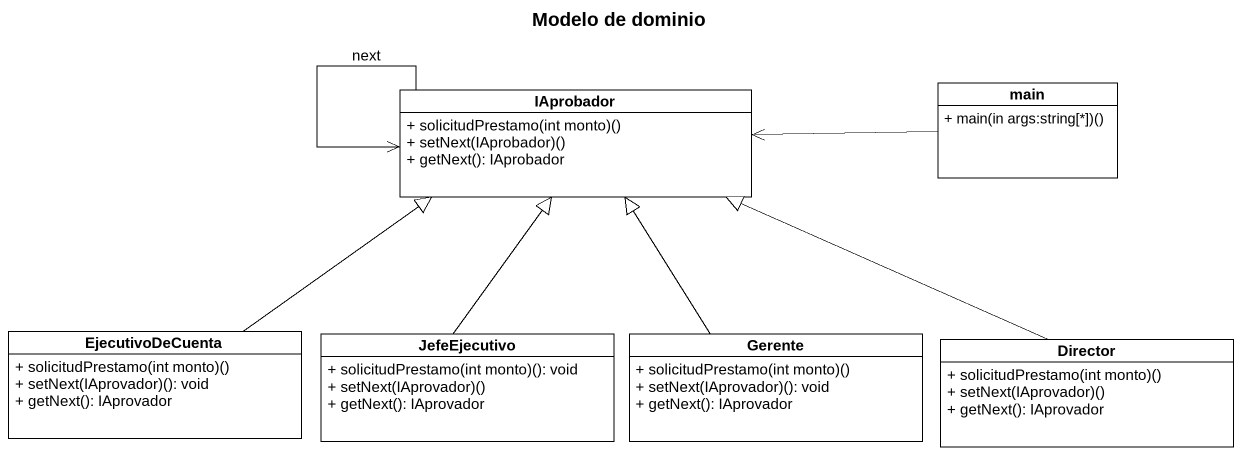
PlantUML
@startuml
title Modelo de dominio
hide circle
hide empty members
skinparam classAttributeIconSize 0
class IAprobador {
  + solicitudPrestamo(int monto)()
  + setNext(IAprobador)()
  + getNext(): IAprobador
}
class main {
  + main(in args:string[*])()
}
class EjecutivoDeCuenta {
  + solicitudPrestamo(int monto)()
  + setNext(IAprovador)(): void
  + getNext(): IAprovador
}
class JefeEjecutivo {
  + solicitudPrestamo(int monto)(): void
  + setNext(IAprovador)()
  + getNext(): IAprovador
}
class Gerente {
  + solicitudPrestamo(int monto)()
  + setNext(IAprovador)(): void
  + getNext(): IAprovador
}
class Director {
  + solicitudPrestamo(int monto)()
  + setNext(IAprovador)()
  + getNext(): IAprovador
}
IAprobador --> IAprobador : next
main -left-> IAprobador
EjecutivoDeCuenta -right-|> IAprobador
JefeEjecutivo -up-|> IAprobador
Gerente -up-|> IAprobador
Director -left-|> IAprobador
@enduml
